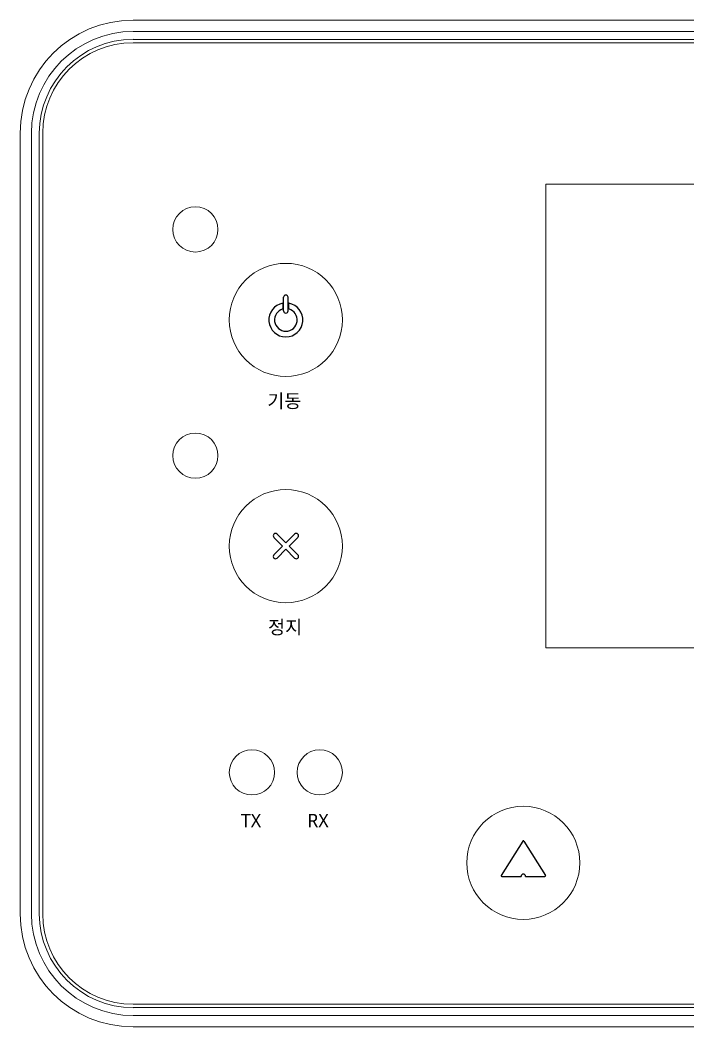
# Model space of a CAD drawing. Header units: millimetres. Extents: x 8533 to 164433, y 5768 to 115327.
# Drawn here: x 71848.5 to 71976.4, y 100956.1 to 101148.8 of the extents above; entities that cross this region are included whole.
import ezdxf

# ---------------------------------------------------------------- set-up
doc = ezdxf.new("R2010")
doc.units = ezdxf.units.MM
doc.header["$LTSCALE"] = 250
doc.layers.add('06_G-ENP_심볼', color=3, linetype='Continuous')
doc.styles.add('G-ENP', font='')
doc.styles.get('G-ENP').set_extended_font_data('Malgun Gothic')

msp = doc.modelspace()

# ---------------------------------------------------------------- linework, layer by layer
at = {"layer": '06_G-ENP_심볼', "color": 7, "linetype": 'Continuous', "lineweight": 20}
for p, q in [((72192.87, 101148.82, -0.36), (71870.18, 101148.82, -0.36)), ((72192.87, 101146.66, -0.36), (71870.18, 101146.66, -0.36)), ((71870.18, 101145.14, -0.36), (72192.87, 101145.14, -0.36)), ((71870.18, 101144.49, -0.36), (72192.87, 101144.49, -0.36)), ((71848.52, 101127.17, -0.36), (71848.52, 100977.73, -0.36)), ((71850.69, 101127.17, -0.36), (71850.69, 100977.73, -0.36)), ((71852.2, 100977.73, -0.36), (71852.2, 101127.17, -0.36)), ((71852.85, 100977.73, -0.36), (71852.85, 101127.17, -0.36)), ((71949.23, 101117.42, -0.36), (71949.23, 101028.63, -0.36)), ((72113.82, 101117.42, -0.36), (71949.23, 101117.42, -0.36)), ((71949.23, 101028.63, -0.36), (72113.82, 101028.63, -0.36)), ((72192.87, 100960.41, -0.36), (71870.18, 100960.41, -0.36)), ((72192.87, 100959.76, -0.36), (71870.18, 100959.76, -0.36)), ((71870.18, 100958.24, -0.36), (72192.87, 100958.24, -0.36)), ((71870.18, 100956.07, -0.36), (72192.87, 100956.07, -0.36))]:
    msp.add_line(p, q, dxfattribs=at)
at = {"layer": '06_G-ENP_심볼'}
for p, q in [((71898.98, 101093.16, -0.36), (71898.98, 101095.76, -0.36)), ((71899.85, 101093.16, -0.36), (71899.85, 101095.76, -0.36)), ((71898.88, 101093.55, -0.36), (71898.88, 101094.61, -0.36)), ((71899.96, 101093.55, -0.36), (71899.96, 101094.61, -0.36)), ((71898.8, 101048.12, -0.36), (71897.12, 101049.8, -0.36)), ((71899.42, 101048.73, -0.36), (71897.73, 101050.42, -0.36)), ((71899.42, 101048.73, -0.36), (71901.1, 101050.42, -0.36)), ((71900.03, 101048.12, -0.36), (71901.71, 101049.8, -0.36)), ((71897.12, 101046.43, -0.36), (71898.8, 101048.12, -0.36)), ((71897.73, 101045.82, -0.36), (71899.42, 101047.51, -0.36)), ((71901.1, 101045.82, -0.36), (71899.42, 101047.51, -0.36)), ((71901.71, 101046.43, -0.36), (71900.03, 101048.12, -0.36)), ((71944.8, 100991.66, -0.36), (71940.67, 100985.04, -0.36)), ((71944.99, 100991.66, -0.36), (71949.12, 100985.04, -0.36)), ((71940.76, 100984.88, -0.36), (71944.46, 100984.88, -0.36)), ((71945.33, 100984.88, -0.36), (71949.03, 100984.88, -0.36))]:
    msp.add_line(p, q, dxfattribs=at)
at = {"layer": '06_G-ENP_심볼', "color": 7, "linetype": 'Continuous', "lineweight": 20}
for centre, radius in [((71882.09, 101108.76, -0.36), 4.33), ((71899.42, 101091.43, -0.36), 10.83), ((71882.09, 101065.44, -0.36), 4.33), ((71899.42, 101048.12, -0.36), 10.83), ((71892.92, 101004.8, -0.36), 4.33), ((71905.91, 101004.8, -0.36), 4.33), ((71944.9, 100987.48, -0.36), 10.83)]:
    msp.add_circle(centre, radius, dxfattribs=at)
for centre, radius, start, end in [((71870.18, 101127.17, -0.36), 21.66, 90, 180), ((71870.18, 101127.17, -0.36), 19.49, 90, 180), ((71870.18, 101127.17, -0.36), 17.98, 90, 180), ((71870.18, 101127.17, -0.36), 17.33, 90, 180), ((71870.18, 100977.73, -0.36), 21.66, 180, 270), ((71870.18, 100977.73, -0.36), 19.49, 180, 270), ((71870.18, 100977.73, -0.36), 17.98, 180, 270), ((71870.18, 100977.73, -0.36), 17.33, 180, 270)]:
    msp.add_arc(centre, radius, start, end, dxfattribs=at)
at = {"layer": '06_G-ENP_심볼'}
for centre, radius, start, end in [((71899.42, 101095.76, -0.36), 0.433, 0, 180), ((71899.42, 101091.43, -0.36), 3.25, 100.0494, 79.9506), ((71899.42, 101091.43, -0.36), 2.17, 104.9174, 75.0826), ((71898.85, 101094.61, -0.36), 0.0217, 0, 100.0494), ((71898.85, 101093.55, -0.36), 0.0217, 284.9174, 0), ((71899.42, 101093.16, -0.36), 0.433, 180, 0), ((71899.98, 101094.61, -0.36), 0.0217, 79.9506, 180), ((71899.98, 101093.55, -0.36), 0.0217, 180, 255.0826), ((71897.43, 101050.11, -0.36), 0.433, 135, 225), ((71897.43, 101050.11, -0.36), 0.433, 45, 135), ((71901.41, 101050.11, -0.36), 0.433, 45, 135), ((71901.41, 101050.11, -0.36), 0.433, 315, 45), ((71897.43, 101046.13, -0.36), 0.433, 135, 225), ((71897.43, 101046.13, -0.36), 0.433, 225, 315), ((71901.41, 101046.13, -0.36), 0.433, 225, 315), ((71901.41, 101046.13, -0.36), 0.433, 315, 45), ((71944.9, 100991.61, -0.36), 0.108, 32.0054, 147.9946), ((71940.76, 100984.99, -0.36), 0.108, 147.9946, 270), ((71944.9, 100984.88, -0.36), 0.433, 0, 180), ((71949.03, 100984.99, -0.36), 0.108, 270, 32.0054)]:
    msp.add_arc(centre, radius, start, end, dxfattribs=at)

# ---------------------------------------------------------------- texts
at = {"layer": '06_G-ENP_심볼', "style": 'G-ENP'}
for s, p in [('기동', (71895.86, 101074.61, -0.36)), ('정지', (71896.01, 101031.29, -0.36)), ('TX', (71890.82, 100994.26, -0.36)), ('RX', (71903.53, 100994.26, -0.36))]:
    msp.add_text(s, height=2.599, dxfattribs=at).set_placement(p)

doc.saveas('drawing.dxf')
